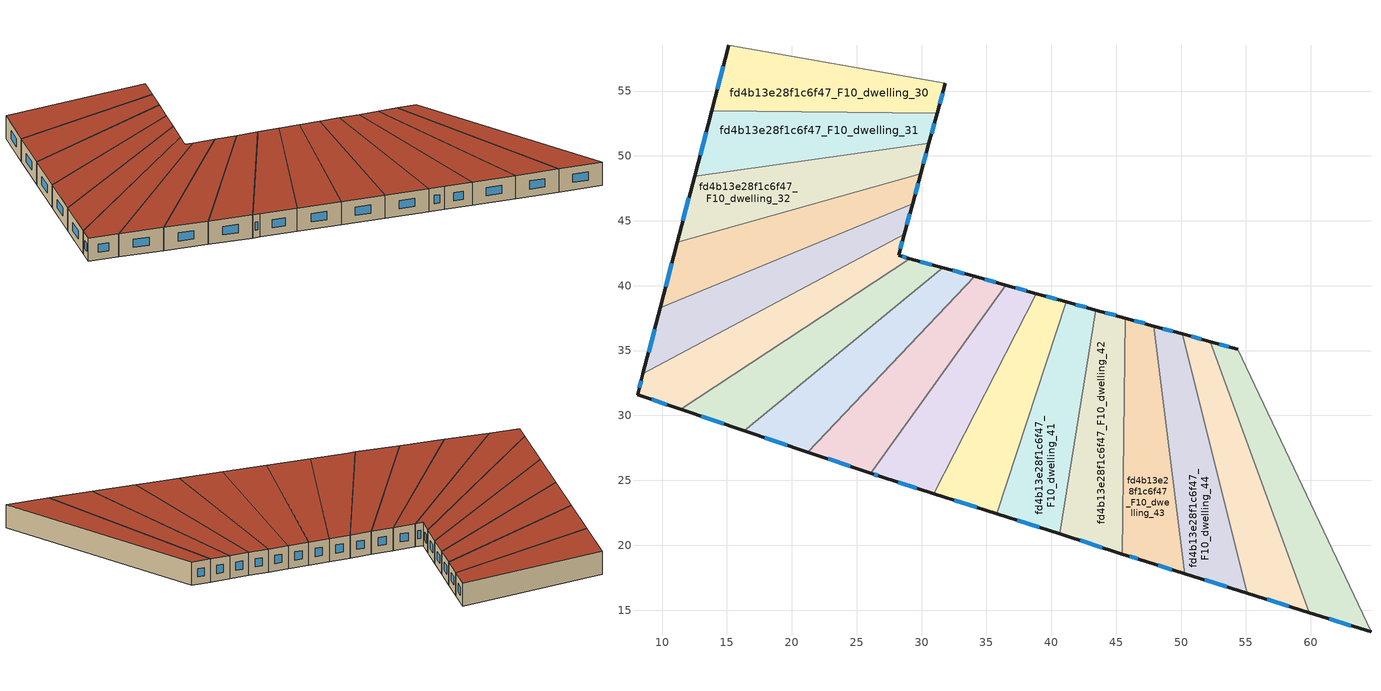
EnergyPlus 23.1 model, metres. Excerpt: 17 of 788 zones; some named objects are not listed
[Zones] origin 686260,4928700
fd4b13e28f1c6f47_F10_dwelling_30
 floor to fd4b13e28f1c6f47_F9_dwelling_30 (EU_floor_Construction): 31.82,55.6 31.19,53.29 13.82,53.48 15.14,58.54 z30
 wall outside (EU_wall_Construction): 31.19,53.29 31.82,55.6 / 15.14,58.54 13.82,53.48 z30:33
 wall to fd4b13e28f1c6f47_F10_dwelling_31 (EU_wall_Construction): 13.82,53.48 31.19,53.29 z30:33
 wall to fd4b13e28f1c6f47_F10_dwelling_29 (EU_wall_Construction): 31.82,55.6 15.14,58.54 z30:33
 window (EU_Window_Construction): 31.4,54.04 31.62,54.85 / 14.71,56.9 14.25,55.12 z30.97:32.03
 roof outside (EU_roof_Construction): 31.19,53.29 31.82,55.6 15.14,58.54 13.82,53.48 z33
fd4b13e28f1c6f47_F10_dwelling_31
 floor to fd4b13e28f1c6f47_F9_dwelling_31 (EU_floor_Construction): 31.19,53.29 30.57,50.97 12.5,48.42 13.82,53.48 z30
 wall outside (EU_wall_Construction): 30.57,50.97 31.19,53.29 / 13.82,53.48 12.5,48.42 z30:33
 wall to fd4b13e28f1c6f47_F10_dwelling_32 (EU_wall_Construction): 12.5,48.42 30.57,50.97 z30:33
 window (EU_Window_Construction): 30.77,51.72 30.99,52.53 / 13.39,51.84 12.93,50.06 z30.97:32.03
 roof outside (EU_roof_Construction): 30.57,50.97 31.19,53.29 13.82,53.48 12.5,48.42 z33
fd4b13e28f1c6f47_F10_dwelling_32
 floor to fd4b13e28f1c6f47_F9_dwelling_32 (EU_floor_Construction): 30.57,50.97 29.94,48.64 11.18,43.36 12.5,48.42 z30
 wall outside (EU_wall_Construction): 29.94,48.64 30.57,50.97 / 12.5,48.42 11.18,43.36 z30:33
 wall to fd4b13e28f1c6f47_F10_dwelling_33 (EU_wall_Construction): 11.18,43.36 29.94,48.64 z30:33
 window (EU_Window_Construction): 30.14,49.39 30.36,50.21 / 12.07,46.78 11.61,45 z30.97:32.03
 roof outside (EU_roof_Construction): 29.94,48.64 30.57,50.97 12.5,48.42 11.18,43.36 z33
fd4b13e28f1c6f47_F10_dwelling_33
 floor to fd4b13e28f1c6f47_F9_dwelling_33 (EU_floor_Construction): 29.94,48.64 29.3,46.3 9.85,38.29 11.18,43.36 z30
 wall outside (EU_wall_Construction): 29.3,46.3 29.94,48.64 / 11.18,43.36 9.85,38.29 z30:33
 wall to fd4b13e28f1c6f47_F10_dwelling_34 (EU_wall_Construction): 9.85,38.29 29.3,46.3 z30:33
 window (EU_Window_Construction): 29.51,47.06 29.73,47.88 / 10.75,41.72 10.28,39.93 z30.97:32.03
 roof outside (EU_roof_Construction): 29.3,46.3 29.94,48.64 11.18,43.36 9.85,38.29 z33
fd4b13e28f1c6f47_F10_dwelling_34
 floor to fd4b13e28f1c6f47_F9_dwelling_34 (EU_floor_Construction): 29.3,46.3 28.67,43.95 8.53,33.22 9.85,38.29 z30
 wall outside (EU_wall_Construction): 28.67,43.95 29.3,46.3 / 9.85,38.29 8.53,33.22 z30:33
 wall to fd4b13e28f1c6f47_F10_dwelling_35 (EU_wall_Construction): 8.53,33.22 28.67,43.95 z30:33
 window (EU_Window_Construction): 28.87,44.71 29.1,45.54 / 9.43,36.65 8.96,34.86 z30.97:32.03
 roof outside (EU_roof_Construction): 28.67,43.95 29.3,46.3 9.85,38.29 8.53,33.22 z33
fd4b13e28f1c6f47_F10_dwelling_35
 floor to fd4b13e28f1c6f47_F9_dwelling_35 (EU_floor_Construction): 28.67,43.95 28.23,42.33 29.09,42.09 11.44,30.48 8.11,31.6 8.53,33.22 z30
 wall outside (EU_wall_Construction): 29.09,42.09 28.23,42.33 28.67,43.95 / 8.53,33.22 8.11,31.6 11.44,30.48 z30:33
 wall to fd4b13e28f1c6f47_F10_dwelling_36 (EU_wall_Construction): 11.44,30.48 29.09,42.09 z30:33
 window (EU_Window_Construction): 28.37,42.86 28.52,43.42 / 28.81,42.17 28.51,42.25 / 9.19,31.24 10.36,30.84 / 8.39,32.69 8.24,32.12 z30.97:32.03
 roof outside (EU_roof_Construction): 29.09,42.09 28.23,42.33 28.67,43.95 8.53,33.22 8.11,31.6 11.44,30.48 z33
fd4b13e28f1c6f47_F10_dwelling_36
 floor to fd4b13e28f1c6f47_F9_dwelling_36 (EU_floor_Construction): 31.62,41.39 16.35,28.83 11.44,30.48 29.09,42.09 z30
 wall outside (EU_wall_Construction): 31.62,41.39 29.09,42.09 / 11.44,30.48 16.35,28.83 z30:33
 wall to fd4b13e28f1c6f47_F10_dwelling_37 (EU_wall_Construction): 16.35,28.83 31.62,41.39 z30:33
 window (EU_Window_Construction): 30.8,41.62 29.91,41.86 / 13.03,29.94 14.75,29.36 z30.97:32.03
 roof outside (EU_roof_Construction): 31.62,41.39 29.09,42.09 11.44,30.48 16.35,28.83 z33
fd4b13e28f1c6f47_F10_dwelling_37
 floor to fd4b13e28f1c6f47_F9_dwelling_37 (EU_floor_Construction): 34.08,40.71 21.23,27.18 16.35,28.83 31.62,41.39 z30
 wall outside (EU_wall_Construction): 34.08,40.71 31.62,41.39 / 16.35,28.83 21.23,27.18 z30:33
 wall to fd4b13e28f1c6f47_F10_dwelling_38 (EU_wall_Construction): 21.23,27.18 34.08,40.71 z30:33
 window (EU_Window_Construction): 33.28,40.93 32.41,41.17 / 17.93,28.29 19.65,27.71 z30.97:32.03
 roof outside (EU_roof_Construction): 21.23,27.18 34.08,40.71 31.62,41.39 16.35,28.83 z33
fd4b13e28f1c6f47_F10_dwelling_38
 floor to fd4b13e28f1c6f47_F9_dwelling_38 (EU_floor_Construction): 36.49,40.05 26.08,25.55 21.23,27.18 34.08,40.71 z30
 wall outside (EU_wall_Construction): 36.49,40.05 34.08,40.71 / 21.23,27.18 26.08,25.55 z30:33
 wall to fd4b13e28f1c6f47_F10_dwelling_39 (EU_wall_Construction): 26.08,25.55 36.49,40.05 z30:33
 window (EU_Window_Construction): 35.71,40.26 34.86,40.5 / 22.8,26.65 24.51,26.08 z30.97:32.03
 roof outside (EU_roof_Construction): 26.08,25.55 36.49,40.05 34.08,40.71 21.23,27.18 z33
fd4b13e28f1c6f47_F10_dwelling_39
 floor to fd4b13e28f1c6f47_F9_dwelling_39 (EU_floor_Construction): 38.84,39.39 30.95,23.97 26.88,25.28 26.08,25.55 36.49,40.05 z30
 wall outside (EU_wall_Construction): 38.84,39.39 36.49,40.05 / 26.08,25.55 26.88,25.28 30.95,23.97 z30:33
 wall to fd4b13e28f1c6f47_F10_dwelling_40 (EU_wall_Construction): 30.95,23.97 38.84,39.39 z30:33
 window (EU_Window_Construction): 38.08,39.61 37.25,39.84 / 28.2,24.86 29.63,24.4 / 26.34,25.46 26.62,25.37 z30.97:32.03
 roof outside (EU_roof_Construction): 30.95,23.97 38.84,39.39 36.49,40.05 26.08,25.55 26.88,25.28 z33
fd4b13e28f1c6f47_F10_dwelling_40
 floor to fd4b13e28f1c6f47_F9_dwelling_40 (EU_floor_Construction): 41.16,38.75 35.81,22.42 30.95,23.97 38.84,39.39 z30
 wall outside (EU_wall_Construction): 41.16,38.75 38.84,39.39 / 30.95,23.97 35.81,22.42 z30:33
 wall to fd4b13e28f1c6f47_F10_dwelling_41 (EU_wall_Construction): 35.81,22.42 41.16,38.75 z30:33
 window (EU_Window_Construction): 40.41,38.96 39.59,39.19 / 32.53,23.47 34.24,22.92 z30.97:32.03
 roof outside (EU_roof_Construction): 35.81,22.42 41.16,38.75 38.84,39.39 30.95,23.97 z33
fd4b13e28f1c6f47_F10_dwelling_41
 floor to fd4b13e28f1c6f47_F9_dwelling_41 (EU_floor_Construction): 43.44,38.12 40.65,20.87 35.81,22.42 41.16,38.75 z30
 wall outside (EU_wall_Construction): 43.44,38.12 41.16,38.75 / 35.81,22.42 40.65,20.87 z30:33
 wall to fd4b13e28f1c6f47_F10_dwelling_42 (EU_wall_Construction): 40.65,20.87 43.44,38.12 z30:33
 window (EU_Window_Construction): 42.7,38.33 41.9,38.55 / 37.38,21.92 39.08,21.37 z30.97:32.03
 roof outside (EU_roof_Construction): 40.65,20.87 43.44,38.12 41.16,38.75 35.81,22.42 z33
fd4b13e28f1c6f47_F10_dwelling_42
 floor to fd4b13e28f1c6f47_F9_dwelling_42 (EU_floor_Construction): 45.69,37.5 45.48,19.32 40.65,20.87 43.44,38.12 z30
 wall outside (EU_wall_Construction): 45.69,37.5 43.44,38.12 / 40.65,20.87 45.48,19.32 z30:33
 wall to fd4b13e28f1c6f47_F10_dwelling_43 (EU_wall_Construction): 45.48,19.32 45.69,37.5 z30:33
 window (EU_Window_Construction): 44.96,37.7 44.17,37.92 / 42.22,20.37 43.91,19.82 z30.97:32.03
 roof outside (EU_roof_Construction): 45.48,19.32 45.69,37.5 43.44,38.12 40.65,20.87 z33
fd4b13e28f1c6f47_F10_dwelling_43
 floor to fd4b13e28f1c6f47_F9_dwelling_43 (EU_floor_Construction): 47.9,36.89 50.29,17.81 47.24,18.76 45.48,19.32 45.69,37.5 z30
 wall outside (EU_wall_Construction): 47.9,36.89 45.69,37.5 / 45.48,19.32 47.24,18.76 50.29,17.81 z30:33
 wall to fd4b13e28f1c6f47_F10_dwelling_44 (EU_wall_Construction): 50.29,17.81 47.9,36.89 z30:33
 window (EU_Window_Construction): 47.18,37.09 46.4,37.3 / 48.23,18.45 49.3,18.12 / 46.05,19.14 46.67,18.94 z30.97:32.03
 roof outside (EU_roof_Construction): 50.29,17.81 47.9,36.89 45.69,37.5 45.48,19.32 47.24,18.76 z33
fd4b13e28f1c6f47_F10_dwelling_44
 floor to fd4b13e28f1c6f47_F9_dwelling_44 (EU_floor_Construction): 50.08,36.29 55.08,16.31 50.29,17.81 47.9,36.89 z30
 wall outside (EU_wall_Construction): 50.08,36.29 47.9,36.89 / 50.29,17.81 55.08,16.31 z30:33
 wall to fd4b13e28f1c6f47_F10_dwelling_45 (EU_wall_Construction): 55.08,16.31 50.08,36.29 z30:33
 window (EU_Window_Construction): 49.37,36.48 48.6,36.7 / 51.84,17.32 53.53,16.79 z30.97:32.03
 roof outside (EU_roof_Construction): 55.08,16.31 50.08,36.29 47.9,36.89 50.29,17.81 z33
fd4b13e28f1c6f47_F10_dwelling_45
 floor to fd4b13e28f1c6f47_F9_dwelling_45 (EU_floor_Construction): 52.23,35.69 59.86,14.81 55.08,16.31 50.08,36.29 z30
 wall outside (EU_wall_Construction): 52.23,35.69 50.08,36.29 / 55.08,16.31 59.86,14.81 z30:33
 wall to fd4b13e28f1c6f47_F10_dwelling_46 (EU_wall_Construction): 59.86,14.81 52.23,35.69 z30:33
 window (EU_Window_Construction): 51.53,35.89 50.78,36.1 / 56.63,15.82 58.31,15.3 z30.97:32.03
 roof outside (EU_roof_Construction): 59.86,14.81 52.23,35.69 50.08,36.29 55.08,16.31 z33
fd4b13e28f1c6f47_F10_dwelling_46
 floor to fd4b13e28f1c6f47_F9_dwelling_46 (EU_floor_Construction): 54.36,35.1 64.63,13.32 59.86,14.81 52.23,35.69 z30
 wall outside (EU_wall_Construction): 54.36,35.1 52.23,35.69 / 59.86,14.81 64.63,13.32 z30:33
 wall to fd4b13e28f1c6f47_F10_dwelling_47 (EU_wall_Construction): 64.63,13.32 54.36,35.1 z30:33
 window (EU_Window_Construction): 53.67,35.29 52.92,35.5 / 61.41,14.33 63.09,13.81 z30.97:32.03
 roof outside (EU_roof_Construction): 64.63,13.32 54.36,35.1 52.23,35.69 59.86,14.81 z33
[Building]
EU S2 Campaign: North Axis=0; Terrain=City; Solar Distribution=FullExterior
[Site:Location]
Bologna: Latitude=44.5; Longitude=11.25; Time Zone=1; Elevation=37
[SizingPeriod:WeatherFileDays]
AnnualSizingPeriod: Begin Month=1; Begin Day of Month=1; End Month=12; End Day of Month=31; Day of Week for Start Day=Monday; Use Weather File Daylight Saving Period=No; Use Weather File Rain and Snow Indicators=No
[MATERIAL]
EU_InternalMass_Material: Roughness=MediumRough; Thickness=0.1; Conductivity=1; Density=1800; Specific Heat=900; Thermal Absorptance=0.9; Solar Absorptance=0.7; Visible Absorptance=0.7
[MATERIAL:NOMASS] Roughness=MediumRough; Thermal Absorptance=0.9; Solar Absorptance=0.7; Visible Absorptance=0.7
Name | Thermal Resistance
EU_wall_NoMass | 0.779417
EU_roof_NoMass | 0.435466
EU_floor_NoMass | 0.588222
[WINDOWMATERIAL:SIMPLEGLAZINGSYSTEM]
EU_Window_SimpleGlazing: UFactor=5.16242; Solar Heat Gain Coefficient=0.85; Visible Transmittance=0.85
[CONSTRUCTION]
EU_wall_Construction: EU_wall_NoMass
EU_roof_Construction: EU_roof_NoMass
EU_floor_Construction: EU_floor_NoMass
EU_Window_Construction: EU_Window_SimpleGlazing
EU_InternalMass_Construction: EU_InternalMass_Material
[ZONE] Type=1; Multiplier=1; Ceiling Height=autocalculate; Floor Area=autocalculate; Part of Total Floor Area=Yes
Name | Volume
fd4b13e28f1c6f47_F10_dwelling_30 | 192.746
fd4b13e28f1c6f47_F10_dwelling_31 | 192.7
fd4b13e28f1c6f47_F10_dwelling_32 | 192.765
fd4b13e28f1c6f47_F10_dwelling_33 | 192.771
fd4b13e28f1c6f47_F10_dwelling_34 | 192.793
fd4b13e28f1c6f47_F10_dwelling_35; fd4b13e28f1c6f47_F10_dwelling_39 | 192.729
fd4b13e28f1c6f47_F10_dwelling_36 | 192.747
fd4b13e28f1c6f47_F10_dwelling_37 | 192.818
fd4b13e28f1c6f47_F10_dwelling_38 | 192.737
fd4b13e28f1c6f47_F10_dwelling_40 | 192.768
fd4b13e28f1c6f47_F10_dwelling_41 | 192.74
fd4b13e28f1c6f47_F10_dwelling_42 | 192.784
fd4b13e28f1c6f47_F10_dwelling_43 | 192.696
fd4b13e28f1c6f47_F10_dwelling_44; fd4b13e28f1c6f47_F10_dwelling_46 | 192.815
fd4b13e28f1c6f47_F10_dwelling_45 | 192.736
[INTERNALMASS] Construction=EU_InternalMass_Construction
Name | Zone or ZoneList | Surface Area
fd4b13e28f1c6f47_F10_dwelling_30_EU_InternalMass | fd4b13e28f1c6f47_F10_dwelling_30 | 64.2487
fd4b13e28f1c6f47_F10_dwelling_31_EU_InternalMass | fd4b13e28f1c6f47_F10_dwelling_31 | 64.2332
fd4b13e28f1c6f47_F10_dwelling_32_EU_InternalMass | fd4b13e28f1c6f47_F10_dwelling_32 | 64.2551
fd4b13e28f1c6f47_F10_dwelling_33_EU_InternalMass | fd4b13e28f1c6f47_F10_dwelling_33 | 64.257
fd4b13e28f1c6f47_F10_dwelling_34_EU_InternalMass | fd4b13e28f1c6f47_F10_dwelling_34 | 64.2645
fd4b13e28f1c6f47_F10_dwelling_35_EU_InternalMass | fd4b13e28f1c6f47_F10_dwelling_35 | 64.2427
fd4b13e28f1c6f47_F10_dwelling_36_EU_InternalMass | fd4b13e28f1c6f47_F10_dwelling_36 | 64.2492
fd4b13e28f1c6f47_F10_dwelling_37_EU_InternalMass | fd4b13e28f1c6f47_F10_dwelling_37 | 64.2731
fd4b13e28f1c6f47_F10_dwelling_38_EU_InternalMass | fd4b13e28f1c6f47_F10_dwelling_38 | 64.2455
fd4b13e28f1c6f47_F10_dwelling_39_EU_InternalMass | fd4b13e28f1c6f47_F10_dwelling_39 | 64.2439
fd4b13e28f1c6f47_F10_dwelling_40_EU_InternalMass | fd4b13e28f1c6f47_F10_dwelling_40 | 64.2564
fd4b13e28f1c6f47_F10_dwelling_41_EU_InternalMass | fd4b13e28f1c6f47_F10_dwelling_41 | 64.2463
fd4b13e28f1c6f47_F10_dwelling_42_EU_InternalMass | fd4b13e28f1c6f47_F10_dwelling_42 | 64.2613
fd4b13e28f1c6f47_F10_dwelling_43_EU_InternalMass | fd4b13e28f1c6f47_F10_dwelling_43 | 64.2319
fd4b13e28f1c6f47_F10_dwelling_44_EU_InternalMass | fd4b13e28f1c6f47_F10_dwelling_44 | 64.2717
fd4b13e28f1c6f47_F10_dwelling_45_EU_InternalMass | fd4b13e28f1c6f47_F10_dwelling_45 | 64.2452
fd4b13e28f1c6f47_F10_dwelling_46_EU_InternalMass | fd4b13e28f1c6f47_F10_dwelling_46 | 64.2717
[OTHEREQUIPMENT] Fuel Type=Electricity; Design Level Calculation Method=Watts/Area; Power per Zone Floor Area=1; Fraction Latent=0; Fraction Radiant=0; Fraction Lost=0; Carbon Dioxide Generation Rate=0; EndUse Subcategory=EU_Step8_InternalGains
Name | Zone or ZoneList or Space or SpaceList | Schedule
EU_Step8_InternalGain_fd4b13e28f1c6f47_F10_dwelling_30_f000 | fd4b13e28f1c6f47_F10_dwelling_30 | EU_Step8_GainSchedule_fd4b13e28f1c6f47_F10_dwelling_30_f000
EU_Step8_InternalGain_fd4b13e28f1c6f47_F10_dwelling_31_f000 | fd4b13e28f1c6f47_F10_dwelling_31 | EU_Step8_GainSchedule_fd4b13e28f1c6f47_F10_dwelling_31_f000
EU_Step8_InternalGain_fd4b13e28f1c6f47_F10_dwelling_32_f000 | fd4b13e28f1c6f47_F10_dwelling_32 | EU_Step8_GainSchedule_fd4b13e28f1c6f47_F10_dwelling_32_f000
EU_Step8_InternalGain_fd4b13e28f1c6f47_F10_dwelling_33_f000 | fd4b13e28f1c6f47_F10_dwelling_33 | EU_Step8_GainSchedule_fd4b13e28f1c6f47_F10_dwelling_33_f000
EU_Step8_InternalGain_fd4b13e28f1c6f47_F10_dwelling_34_f000 | fd4b13e28f1c6f47_F10_dwelling_34 | EU_Step8_GainSchedule_fd4b13e28f1c6f47_F10_dwelling_34_f000
EU_Step8_InternalGain_fd4b13e28f1c6f47_F10_dwelling_35_f000 | fd4b13e28f1c6f47_F10_dwelling_35 | EU_Step8_GainSchedule_fd4b13e28f1c6f47_F10_dwelling_35_f000
EU_Step8_InternalGain_fd4b13e28f1c6f47_F10_dwelling_36_f000 | fd4b13e28f1c6f47_F10_dwelling_36 | EU_Step8_GainSchedule_fd4b13e28f1c6f47_F10_dwelling_36_f000
EU_Step8_InternalGain_fd4b13e28f1c6f47_F10_dwelling_37_f000 | fd4b13e28f1c6f47_F10_dwelling_37 | EU_Step8_GainSchedule_fd4b13e28f1c6f47_F10_dwelling_37_f000
EU_Step8_InternalGain_fd4b13e28f1c6f47_F10_dwelling_38_f000 | fd4b13e28f1c6f47_F10_dwelling_38 | EU_Step8_GainSchedule_fd4b13e28f1c6f47_F10_dwelling_38_f000
EU_Step8_InternalGain_fd4b13e28f1c6f47_F10_dwelling_39_f000 | fd4b13e28f1c6f47_F10_dwelling_39 | EU_Step8_GainSchedule_fd4b13e28f1c6f47_F10_dwelling_39_f000
EU_Step8_InternalGain_fd4b13e28f1c6f47_F10_dwelling_40_f000 | fd4b13e28f1c6f47_F10_dwelling_40 | EU_Step8_GainSchedule_fd4b13e28f1c6f47_F10_dwelling_40_f000
EU_Step8_InternalGain_fd4b13e28f1c6f47_F10_dwelling_41_f000 | fd4b13e28f1c6f47_F10_dwelling_41 | EU_Step8_GainSchedule_fd4b13e28f1c6f47_F10_dwelling_41_f000
EU_Step8_InternalGain_fd4b13e28f1c6f47_F10_dwelling_42_f000 | fd4b13e28f1c6f47_F10_dwelling_42 | EU_Step8_GainSchedule_fd4b13e28f1c6f47_F10_dwelling_42_f000
EU_Step8_InternalGain_fd4b13e28f1c6f47_F10_dwelling_43_f000 | fd4b13e28f1c6f47_F10_dwelling_43 | EU_Step8_GainSchedule_fd4b13e28f1c6f47_F10_dwelling_43_f000
EU_Step8_InternalGain_fd4b13e28f1c6f47_F10_dwelling_44_f000 | fd4b13e28f1c6f47_F10_dwelling_44 | EU_Step8_GainSchedule_fd4b13e28f1c6f47_F10_dwelling_44_f000
EU_Step8_InternalGain_fd4b13e28f1c6f47_F10_dwelling_45_f000 | fd4b13e28f1c6f47_F10_dwelling_45 | EU_Step8_GainSchedule_fd4b13e28f1c6f47_F10_dwelling_45_f000
EU_Step8_InternalGain_fd4b13e28f1c6f47_F10_dwelling_46_f000 | fd4b13e28f1c6f47_F10_dwelling_46 | EU_Step8_GainSchedule_fd4b13e28f1c6f47_F10_dwelling_46_f000
[ZONEVENTILATION:DESIGNFLOWRATE] Schedule=EU_AlwaysOn; Design Flow Rate Calculation Method=AirChanges/Hour; Air Changes per Hour=0.712058; Ventilation Type=Natural; Fan Pressure Rise=0; Fan Total Efficiency=1; Constant Term Coefficient=1; Temperature Term Coefficient=0; Velocity Term Coefficient=0; Velocity Squared Term Coefficient=0; Minimum Indoor Temperature=-100; Maximum Indoor Temperature=100; Delta Temperature=-100; Minimum Outdoor Temperature=-100; Maximum Outdoor Temperature=100; Maximum Wind Speed=40
Name | Zone or ZoneList or Space or SpaceList
EU_ConstantAir_fd4b13e28f1c6f47_F10_dwelling_30 | fd4b13e28f1c6f47_F10_dwelling_30
EU_ConstantAir_fd4b13e28f1c6f47_F10_dwelling_31 | fd4b13e28f1c6f47_F10_dwelling_31
EU_ConstantAir_fd4b13e28f1c6f47_F10_dwelling_32 | fd4b13e28f1c6f47_F10_dwelling_32
EU_ConstantAir_fd4b13e28f1c6f47_F10_dwelling_33 | fd4b13e28f1c6f47_F10_dwelling_33
EU_ConstantAir_fd4b13e28f1c6f47_F10_dwelling_34 | fd4b13e28f1c6f47_F10_dwelling_34
EU_ConstantAir_fd4b13e28f1c6f47_F10_dwelling_35 | fd4b13e28f1c6f47_F10_dwelling_35
EU_ConstantAir_fd4b13e28f1c6f47_F10_dwelling_36 | fd4b13e28f1c6f47_F10_dwelling_36
EU_ConstantAir_fd4b13e28f1c6f47_F10_dwelling_37 | fd4b13e28f1c6f47_F10_dwelling_37
EU_ConstantAir_fd4b13e28f1c6f47_F10_dwelling_38 | fd4b13e28f1c6f47_F10_dwelling_38
EU_ConstantAir_fd4b13e28f1c6f47_F10_dwelling_39 | fd4b13e28f1c6f47_F10_dwelling_39
EU_ConstantAir_fd4b13e28f1c6f47_F10_dwelling_40 | fd4b13e28f1c6f47_F10_dwelling_40
EU_ConstantAir_fd4b13e28f1c6f47_F10_dwelling_41 | fd4b13e28f1c6f47_F10_dwelling_41
EU_ConstantAir_fd4b13e28f1c6f47_F10_dwelling_42 | fd4b13e28f1c6f47_F10_dwelling_42
EU_ConstantAir_fd4b13e28f1c6f47_F10_dwelling_43 | fd4b13e28f1c6f47_F10_dwelling_43
EU_ConstantAir_fd4b13e28f1c6f47_F10_dwelling_44 | fd4b13e28f1c6f47_F10_dwelling_44
EU_ConstantAir_fd4b13e28f1c6f47_F10_dwelling_45 | fd4b13e28f1c6f47_F10_dwelling_45
EU_ConstantAir_fd4b13e28f1c6f47_F10_dwelling_46 | fd4b13e28f1c6f47_F10_dwelling_46
[HVACTEMPLATE:ZONE:IDEALLOADSAIRSYSTEM] System Availability Schedule=EU_AlwaysOn; Maximum Heating Supply Air Temperature=50; Minimum Cooling Supply Air Temperature=13; Maximum Heating Supply Air Humidity Ratio=0.0156; Minimum Cooling Supply Air Humidity Ratio=0.0077; Heating Limit=NoLimit; Cooling Limit=NoLimit; Heating Availability Schedule=EU_AlwaysOn; Cooling Availability Schedule=EU_CoolingOff; Dehumidification Control Type=ConstantSensibleHeatRatio; Cooling Sensible Heat Ratio=0.7; Dehumidification Setpoint=60; Humidification Control Type=None; Humidification Setpoint=30; Outdoor Air Method=None; Outdoor Air Flow Rate per Person=0.00944; Outdoor Air Flow Rate per Zone Floor Area=0; Outdoor Air Flow Rate per Zone=0; Demand Controlled Ventilation Type=None; Outdoor Air Economizer Type=NoEconomizer; Heat Recovery Type=None; Sensible Heat Recovery Effectiveness=0.7; Latent Heat Recovery Effectiveness=0.65
Name | Template Thermostat
fd4b13e28f1c6f47_F10_dwelling_30 | EU_HeatOnly_fd4b13e28f1c6f47_F10_dwelling_30
fd4b13e28f1c6f47_F10_dwelling_31 | EU_HeatOnly_fd4b13e28f1c6f47_F10_dwelling_31
fd4b13e28f1c6f47_F10_dwelling_32 | EU_HeatOnly_fd4b13e28f1c6f47_F10_dwelling_32
fd4b13e28f1c6f47_F10_dwelling_33 | EU_HeatOnly_fd4b13e28f1c6f47_F10_dwelling_33
fd4b13e28f1c6f47_F10_dwelling_34 | EU_HeatOnly_fd4b13e28f1c6f47_F10_dwelling_34
fd4b13e28f1c6f47_F10_dwelling_35 | EU_HeatOnly_fd4b13e28f1c6f47_F10_dwelling_35
fd4b13e28f1c6f47_F10_dwelling_36 | EU_HeatOnly_fd4b13e28f1c6f47_F10_dwelling_36
fd4b13e28f1c6f47_F10_dwelling_37 | EU_HeatOnly_fd4b13e28f1c6f47_F10_dwelling_37
fd4b13e28f1c6f47_F10_dwelling_38 | EU_HeatOnly_fd4b13e28f1c6f47_F10_dwelling_38
fd4b13e28f1c6f47_F10_dwelling_39 | EU_HeatOnly_fd4b13e28f1c6f47_F10_dwelling_39
fd4b13e28f1c6f47_F10_dwelling_40 | EU_HeatOnly_fd4b13e28f1c6f47_F10_dwelling_40
fd4b13e28f1c6f47_F10_dwelling_41 | EU_HeatOnly_fd4b13e28f1c6f47_F10_dwelling_41
fd4b13e28f1c6f47_F10_dwelling_42 | EU_HeatOnly_fd4b13e28f1c6f47_F10_dwelling_42
fd4b13e28f1c6f47_F10_dwelling_43 | EU_HeatOnly_fd4b13e28f1c6f47_F10_dwelling_43
fd4b13e28f1c6f47_F10_dwelling_44 | EU_HeatOnly_fd4b13e28f1c6f47_F10_dwelling_44
fd4b13e28f1c6f47_F10_dwelling_45 | EU_HeatOnly_fd4b13e28f1c6f47_F10_dwelling_45
fd4b13e28f1c6f47_F10_dwelling_46 | EU_HeatOnly_fd4b13e28f1c6f47_F10_dwelling_46
[SIZING:ZONE] Zone Cooling Design Supply Air Temperature Input Method=SupplyAirTemperature; Zone Cooling Design Supply Air Temperature=13; Zone Heating Design Supply Air Temperature Input Method=SupplyAirTemperature; Zone Heating Design Supply Air Temperature=50; Zone Cooling Design Supply Air Humidity Ratio=0.008; Zone Heating Design Supply Air Humidity Ratio=0.008; Cooling Design Air Flow Method=DesignDay; Cooling Design Air Flow Rate=0; Cooling Minimum Air Flow per Zone Floor Area=0.000762; Cooling Minimum Air Flow=0; Cooling Minimum Air Flow Fraction=0.2; Heating Design Air Flow Method=DesignDay; Heating Design Air Flow Rate=0; Heating Maximum Air Flow per Zone Floor Area=0.002032; Heating Maximum Air Flow=0.141576; Heating Maximum Air Flow Fraction=0.3; Account for Dedicated Outdoor Air System=No; Dedicated Outdoor Air System Control Strategy=NeutralSupplyAir; Dedicated Outdoor Air Low Setpoint Temperature for Design=autosize; Dedicated Outdoor Air High Setpoint Temperature for Design=autosize; Zone Load Sizing Method=Sensible Load Only No Latent Load; Zone Latent Cooling Design Supply Air Humidity Ratio Input Method=HumidityRatioDifference; Zone Cooling Design Supply Air Humidity Ratio Difference=0.005; Zone Latent Heating Design Supply Air Humidity Ratio Input Method=HumidityRatioDifference; Zone Humidification Design Supply Air Humidity Ratio Difference=0.005
fd4b13e28f1c6f47_F10_dwelling_30; fd4b13e28f1c6f47_F10_dwelling_31; fd4b13e28f1c6f47_F10_dwelling_32; fd4b13e28f1c6f47_F10_dwelling_33; fd4b13e28f1c6f47_F10_dwelling_34; fd4b13e28f1c6f47_F10_dwelling_35; fd4b13e28f1c6f47_F10_dwelling_36; fd4b13e28f1c6f47_F10_dwelling_37; fd4b13e28f1c6f47_F10_dwelling_38; fd4b13e28f1c6f47_F10_dwelling_39; fd4b13e28f1c6f47_F10_dwelling_40; fd4b13e28f1c6f47_F10_dwelling_41; fd4b13e28f1c6f47_F10_dwelling_42; fd4b13e28f1c6f47_F10_dwelling_43; fd4b13e28f1c6f47_F10_dwelling_44; fd4b13e28f1c6f47_F10_dwelling_45; fd4b13e28f1c6f47_F10_dwelling_46
[SCHEDULE:CONSTANT]
Name | Hourly Value
EU_AlwaysOn | 1
EU_CoolingOff | 0
[SCHEDULE:FILE] Column Number=1; Rows to Skip at Top=0; Number of Hours of Data=8760; Column Separator=Comma; Interpolate to Timestep=No; Minutes per Item=60; Adjust Schedule for Daylight Savings=Yes
Name | File
EU_Step8_GainSchedule_fd4b13e28f1c6f47_F10_dwelling_30_f000 | ../../schedules/fd4b13e28f1c6f47/fd4b13e28f1c6f47_F10_dwelling_30_f000_gain.csv
EU_Step8_GainSchedule_fd4b13e28f1c6f47_F10_dwelling_31_f000 | ../../schedules/fd4b13e28f1c6f47/fd4b13e28f1c6f47_F10_dwelling_31_f000_gain.csv
EU_Step8_GainSchedule_fd4b13e28f1c6f47_F10_dwelling_32_f000 | ../../schedules/fd4b13e28f1c6f47/fd4b13e28f1c6f47_F10_dwelling_32_f000_gain.csv
EU_Step8_GainSchedule_fd4b13e28f1c6f47_F10_dwelling_33_f000 | ../../schedules/fd4b13e28f1c6f47/fd4b13e28f1c6f47_F10_dwelling_33_f000_gain.csv
EU_Step8_GainSchedule_fd4b13e28f1c6f47_F10_dwelling_34_f000 | ../../schedules/fd4b13e28f1c6f47/fd4b13e28f1c6f47_F10_dwelling_34_f000_gain.csv
EU_Step8_GainSchedule_fd4b13e28f1c6f47_F10_dwelling_35_f000 | ../../schedules/fd4b13e28f1c6f47/fd4b13e28f1c6f47_F10_dwelling_35_f000_gain.csv
EU_Step8_GainSchedule_fd4b13e28f1c6f47_F10_dwelling_36_f000 | ../../schedules/fd4b13e28f1c6f47/fd4b13e28f1c6f47_F10_dwelling_36_f000_gain.csv
EU_Step8_GainSchedule_fd4b13e28f1c6f47_F10_dwelling_37_f000 | ../../schedules/fd4b13e28f1c6f47/fd4b13e28f1c6f47_F10_dwelling_37_f000_gain.csv
EU_Step8_GainSchedule_fd4b13e28f1c6f47_F10_dwelling_38_f000 | ../../schedules/fd4b13e28f1c6f47/fd4b13e28f1c6f47_F10_dwelling_38_f000_gain.csv
EU_Step8_GainSchedule_fd4b13e28f1c6f47_F10_dwelling_39_f000 | ../../schedules/fd4b13e28f1c6f47/fd4b13e28f1c6f47_F10_dwelling_39_f000_gain.csv
EU_Step8_GainSchedule_fd4b13e28f1c6f47_F10_dwelling_40_f000 | ../../schedules/fd4b13e28f1c6f47/fd4b13e28f1c6f47_F10_dwelling_40_f000_gain.csv
EU_Step8_GainSchedule_fd4b13e28f1c6f47_F10_dwelling_41_f000 | ../../schedules/fd4b13e28f1c6f47/fd4b13e28f1c6f47_F10_dwelling_41_f000_gain.csv
EU_Step8_GainSchedule_fd4b13e28f1c6f47_F10_dwelling_42_f000 | ../../schedules/fd4b13e28f1c6f47/fd4b13e28f1c6f47_F10_dwelling_42_f000_gain.csv
EU_Step8_GainSchedule_fd4b13e28f1c6f47_F10_dwelling_43_f000 | ../../schedules/fd4b13e28f1c6f47/fd4b13e28f1c6f47_F10_dwelling_43_f000_gain.csv
EU_Step8_GainSchedule_fd4b13e28f1c6f47_F10_dwelling_44_f000 | ../../schedules/fd4b13e28f1c6f47/fd4b13e28f1c6f47_F10_dwelling_44_f000_gain.csv
EU_Step8_GainSchedule_fd4b13e28f1c6f47_F10_dwelling_45_f000 | ../../schedules/fd4b13e28f1c6f47/fd4b13e28f1c6f47_F10_dwelling_45_f000_gain.csv
EU_Step8_GainSchedule_fd4b13e28f1c6f47_F10_dwelling_46_f000 | ../../schedules/fd4b13e28f1c6f47/fd4b13e28f1c6f47_F10_dwelling_46_f000_gain.csv
